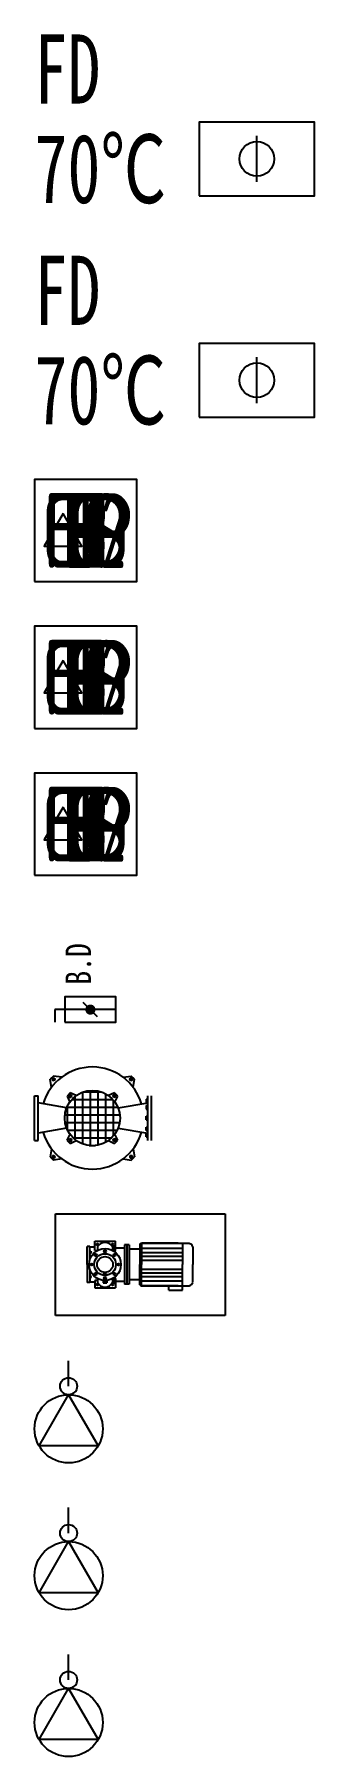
# Model space of a CAD drawing. Header units: millimetres. Extents: x -1040173 to 349982, y -145921 to 298175.
# Drawn here: x -562694 to -561004, y 231688 to 242091 of the extents above; entities that cross this region are included whole.
import ezdxf
from ezdxf.enums import TextEntityAlignment as Align

# ---------------------------------------------------------------- set-up
doc = ezdxf.new("R2010")
doc.units = ezdxf.units.MM
doc.header["$LTSCALE"] = 500
doc.header["$MEASUREMENT"] = 0
doc.linetypes.add('CENTER2', pattern=[1.125, 0.75, -0.125, 0.125, -0.125])
doc.layers.get('0').update_dxf_attribs({"color": 255, "linetype": 'CONTINUOUS'})
doc.layers.get('DEFPOINTS').update_dxf_attribs({"linetype": 'CONTINUOUS'})
doc.layers.add('h-papp-valv', color=3, linetype='CONTINUOUS')
doc.layers.add('H-PIPE-DIMS', color=7, linetype='CONTINUOUS')
doc.styles.add('TH-STYLE1', font='Stfangso_0.ttf', dxfattribs={"width": 0.7})
doc.styles.add('TH-STYLE3', font='tssdeng.shx', dxfattribs={"width": 0.7, "bigfont": 'tssdchn.shx'})

# ---------------------------------------------------------------- blocks, each defined once
blk = doc.blocks.new('新建防火阀')
at = {"color": 7}
blk.add_line((250, -260), (250, -60), dxfattribs=at)
blk.add_lwpolyline([(0, -320), (500, -320), (500, 0), (0, 0)], close=True)
blk.add_circle((250, -160), 75)
at = {"style": 'TH-STYLE1', "width": 0.7}
for s, p in [('FD', (-714, 80.1)), ('70℃', (-714, -351.8))]:
    blk.add_text(s, height=300, dxfattribs=at).set_placement(p)
blk = doc.blocks.new('弱电监控')
at = {"layer": 'h-papp-valv'}
blk.add_lwpolyline([(-205, -205), (205, -205), (205, 205), (-205, 205)], close=True, dxfattribs=at)
at = {"layer": 'H-PIPE-DIMS'}
blk.add_lwpolyline([(-90.9, 68.4), (-166.3, -62.1), (-15.6, -62.1)], close=True, dxfattribs=at)
at = {"layer": 'H-PIPE-DIMS', "style": 'TH-STYLE3'}
for s, width, p in [('CO', 0.8, (0, 0)), ('FS', 0.8, (0, 0)), ('CO2', 0.5, (0, 0)), ('H', 0.8, (0, 0)), ('T', 0.8, (0, 0)), ('B', 0.8, (0, 0)), ('P', 0.8, (0, 0)), ('C', 0.8, (0, 0)), ('F', 0.8, (0, 0)), ('P', 0.8, (100, 0))]:
    blk.add_text(s, height=300, rotation=0, dxfattribs=dict(at, width=width)).set_placement(p, align=Align.MIDDLE_CENTER)
blk = doc.blocks.new('风阀')
for p, q in [((500, -125), (-100, -125)), ((-100, -125), (-100, -250)), ((321, -196), (179, -54))]:
    blk.add_line(p, q)
blk.add_lwpolyline([(0, -250), (500, -250), (500, 0), (0, 0)], close=True)
at = {"const_width": 50}
for points in [[(225, -125, 1), (275, -125, 1)], [(275, -125, -1), (225, -125, -1)]]:
    blk.add_lwpolyline(points, format="xyb", close=True, dxfattribs=at)
at = {"style": 'TH-STYLE1', "width": 0.8}
blk.add_text('B.D', height=250, rotation=90, dxfattribs=at).set_placement((133, 324), align=Align.MIDDLE)
blk = doc.blocks.new('立式泵')
at = {"linetype": 'Continuous'}
h = blk.add_hatch(dxfattribs=at)
h.set_pattern_fill('NET', color=8, scale=270, angle=-270, style=0)
h.set_pattern_definition([(90, (-658012.705, -679308.226), (-33.75, -4e-11), []), (180, (-658012.705, -679308.226), (4e-11, -33.75), [])])
edge = h.paths.add_edge_path()
edge.add_arc((254.7, 0), 121.8, 0, 360)
at = {"color": 7, "linetype": 'Continuous'}
for p, q in [((84, 185.1), (69.6, 170.8)), ((84, 185.1), (69.6, 170.8)), ((74.7, 135), (69.6, 170.8)), ((74.7, 135), (69.6, 170.8)), ((82.7, 175.9), (78.6, 171.8)), ((82.7, 175.9), (78.6, 171.8)), ((78.6, 171.8), (80.1, 166.3)), ((78.6, 171.8), (80.1, 166.3)), ((80.1, 166.3), (85.7, 164.8)), ((80.1, 166.3), (85.7, 164.8)), ((88.2, 174.4), (82.7, 175.9)), ((88.2, 174.4), (82.7, 175.9)), ((119.8, 180.1), (84, 185.1)), ((119.8, 180.1), (84, 185.1)), ((85.7, 164.8), (89.7, 168.9)), ((85.7, 164.8), (89.7, 168.9)), ((89.7, 168.9), (88.2, 174.4)), ((89.7, 168.9), (88.2, 174.4)), ((389.7, 180), (425.5, 185.1)), ((389.7, 180), (425.5, 185.1)), ((421, 174.6), (419.6, 169.1)), ((421, 174.6), (419.6, 169.1)), ((419.6, 169.1), (423.6, 165)), ((419.6, 169.1), (423.6, 165)), ((426.6, 176.1), (421, 174.6)), ((426.6, 176.1), (421, 174.6)), ((423.6, 165), (429.1, 166.5)), ((423.6, 165), (429.1, 166.5)), ((439.9, 170.7), (425.5, 185.1)), ((439.9, 170.7), (425.5, 185.1)), ((430.6, 172), (426.6, 176.1)), ((430.6, 172), (426.6, 176.1)), ((429.1, 166.5), (430.6, 172)), ((429.1, 166.5), (430.6, 172)), ((434.8, 134.9), (439.9, 170.7)), ((434.8, 134.9), (439.9, 170.7)), ((0, 98.4), (15.8, 98.4)), ((0, -98.4), (0, 98.4)), ((0, -98.4), (0, 98.4)), ((15.9, -98.4), (15.9, 98.4)), ((15.9, -98.4), (15.9, 98.4)), ((157.5, 111.6), (143.2, 97.2)), ((157.5, 111.6), (143.2, 97.2)), ((143.2, 97.2), (155.6, 70.7)), ((143.2, 97.2), (155.6, 70.7)), ((156.2, 102.4), (152.2, 98.3)), ((156.2, 102.4), (152.2, 98.3)), ((152.2, 98.3), (153.7, 92.8)), ((152.2, 98.3), (153.7, 92.8)), ((153.7, 92.8), (159.2, 91.3)), ((153.7, 92.8), (159.2, 91.3)), ((161.8, 100.9), (156.2, 102.4)), ((161.8, 100.9), (156.2, 102.4)), ((184, 99.1), (157.5, 111.6)), ((184, 99.1), (157.5, 111.6)), ((159.2, 91.3), (163.3, 95.3)), ((159.2, 91.3), (163.3, 95.3)), ((163.3, 95.3), (161.8, 100.9)), ((163.3, 95.3), (161.8, 100.9)), ((351.9, 111.6), (325.5, 99.1)), ((351.9, 111.6), (325.5, 99.1)), ((347.5, 101.1), (346, 95.5)), ((347.5, 101.1), (346, 95.5)), ((346, 95.5), (350.1, 91.5)), ((346, 95.5), (350.1, 91.5)), ((353, 102.5), (347.5, 101.1)), ((353, 102.5), (347.5, 101.1)), ((350.1, 91.5), (355.6, 93)), ((350.1, 91.5), (355.6, 93)), ((366.3, 97.2), (351.9, 111.6)), ((366.3, 97.2), (351.9, 111.6)), ((357.1, 98.5), (353, 102.5)), ((357.1, 98.5), (353, 102.5)), ((353.9, 70.7), (366.3, 97.2)), ((353.9, 70.7), (366.3, 97.2)), ((355.6, 93), (357.1, 98.5)), ((355.6, 93), (357.1, 98.5)), ((491.2, 82.7), (491.2, 66.9)), ((491.2, 82.7), (499.1, 82.7)), ((491.2, 82.7), (499.1, 82.7)), ((491.2, 82.7), (491.2, 66.9)), ((491.2, 78), (499.1, 78)), ((491.2, 78), (499.1, 78)), ((499, -98.4), (499, 98.4)), ((499, -98.4), (499, 98.4)), ((514.9, -98.4), (514.9, 98.4)), ((514.9, -98.4), (514.9, 98.4)), ((141.6, 45), (15.8, 66.9)), ((367.9, 45), (499.1, 66.9)), ((491.2, 71.7), (499.1, 71.7)), ((491.2, 71.7), (499.1, 71.7)), ((491.2, 66.9), (499.1, 66.9)), ((491.2, 66.9), (499.1, 66.9)), ((491.2, 55.4), (499.1, 55.4)), ((491.2, 55.4), (491.2, 39.7)), ((491.2, 55.4), (491.2, 39.7)), ((491.2, 55.4), (499.1, 55.4)), ((491.2, 50.7), (499.1, 50.7)), ((491.2, 50.7), (499.1, 50.7)), ((491.2, 44.4), (499.1, 44.4)), ((491.2, 44.4), (499.1, 44.4)), ((491.2, 39.7), (499.1, 39.7)), ((491.2, 39.7), (499.1, 39.7)), ((491.2, 7.9), (499.1, 7.9)), ((491.2, -7.9), (491.2, 7.9)), ((491.2, -7.9), (491.2, 7.9)), ((491.2, 7.9), (499.1, 7.9)), ((491.2, 3.2), (499.1, 3.2)), ((491.2, 3.2), (499.1, 3.2)), ((141.6, -45), (15.9, -66.9)), ((155.6, -70.7), (143.1, -97.2)), ((155.6, -70.7), (143.1, -97.2)), ((366.3, -97.2), (353.8, -70.7)), ((366.3, -97.2), (353.8, -70.7)), ((367.9, -45), (499.1, -66.9)), ((491.2, -3.1), (499.1, -3.1)), ((491.2, -3.1), (499.1, -3.1)), ((491.2, -7.9), (499.1, -7.9)), ((491.2, -7.9), (499.1, -7.9)), ((491.2, -55.4), (491.2, -39.7)), ((491.2, -39.7), (499.1, -39.7)), ((491.2, -39.7), (499.1, -39.7)), ((491.2, -55.4), (491.2, -39.7)), ((491.2, -44.4), (499.1, -44.4)), ((491.2, -44.4), (499.1, -44.4)), ((491.2, -50.7), (499.1, -50.7)), ((491.2, -50.7), (499.1, -50.7)), ((491.2, -55.4), (499.1, -55.4)), ((491.2, -55.4), (499.1, -55.4)), ((491.2, -66.9), (499.1, -66.9)), ((491.2, -82.7), (491.2, -66.9)), ((491.2, -82.7), (491.2, -66.9)), ((491.2, -66.9), (499.1, -66.9)), ((491.2, -71.7), (499.1, -71.7)), ((491.2, -71.7), (499.1, -71.7)), ((0, -98.4), (15.8, -98.4)), ((74.7, -134.9), (69.6, -170.7)), ((74.7, -134.9), (69.6, -170.7)), ((143.1, -97.2), (157.5, -111.6)), ((143.1, -97.2), (157.5, -111.6)), ((153.9, -93), (152.4, -98.5)), ((153.9, -93), (152.4, -98.5)), ((152.4, -98.5), (156.4, -102.5)), ((152.4, -98.5), (156.4, -102.5)), ((159.4, -91.5), (153.9, -93)), ((159.4, -91.5), (153.9, -93)), ((156.4, -102.5), (162, -101.1)), ((156.4, -102.5), (162, -101.1)), ((157.5, -111.6), (184, -99.1)), ((157.5, -111.6), (184, -99.1)), ((163.4, -95.5), (159.4, -91.5)), ((163.4, -95.5), (159.4, -91.5)), ((162, -101.1), (163.4, -95.5)), ((162, -101.1), (163.4, -95.5)), ((325.4, -99.1), (351.9, -111.6)), ((325.4, -99.1), (351.9, -111.6)), ((350.3, -91.3), (346.2, -95.3)), ((350.3, -91.3), (346.2, -95.3)), ((346.2, -95.3), (347.7, -100.9)), ((346.2, -95.3), (347.7, -100.9)), ((347.7, -100.9), (353.2, -102.4)), ((347.7, -100.9), (353.2, -102.4)), ((355.8, -92.8), (350.3, -91.3)), ((355.8, -92.8), (350.3, -91.3)), ((351.9, -111.6), (366.3, -97.2)), ((351.9, -111.6), (366.3, -97.2)), ((353.2, -102.4), (357.3, -98.3)), ((353.2, -102.4), (357.3, -98.3)), ((357.3, -98.3), (355.8, -92.8)), ((357.3, -98.3), (355.8, -92.8)), ((434.8, -135), (439.8, -170.8)), ((434.8, -135), (439.8, -170.8)), ((491.2, -78), (499.1, -78)), ((491.2, -78), (499.1, -78)), ((491.2, -82.7), (499.1, -82.7)), ((491.2, -82.7), (499.1, -82.7)), ((69.6, -170.7), (84, -185.1)), ((69.6, -170.7), (84, -185.1)), ((80.3, -166.5), (78.8, -172)), ((80.3, -166.5), (78.8, -172)), ((78.8, -172), (82.9, -176.1)), ((78.8, -172), (82.9, -176.1)), ((85.9, -165), (80.3, -166.5)), ((85.9, -165), (80.3, -166.5)), ((82.9, -176.1), (88.4, -174.6)), ((82.9, -176.1), (88.4, -174.6)), ((119.8, -180), (84, -185.1)), ((119.8, -180), (84, -185.1)), ((89.9, -169.1), (85.9, -165)), ((89.9, -169.1), (85.9, -165)), ((88.4, -174.6), (89.9, -169.1)), ((88.4, -174.6), (89.9, -169.1)), ((389.7, -180.1), (425.5, -185.1)), ((389.7, -180.1), (425.5, -185.1)), ((423.8, -164.8), (419.8, -168.9)), ((423.8, -164.8), (419.8, -168.9)), ((419.8, -168.9), (421.2, -174.4)), ((419.8, -168.9), (421.2, -174.4)), ((421.2, -174.4), (426.8, -175.9)), ((421.2, -174.4), (426.8, -175.9)), ((429.3, -166.3), (423.8, -164.8)), ((429.3, -166.3), (423.8, -164.8)), ((425.5, -185.1), (439.8, -170.8)), ((425.5, -185.1), (439.8, -170.8)), ((426.8, -175.9), (430.8, -171.8)), ((426.8, -175.9), (430.8, -171.8)), ((430.8, -171.8), (429.3, -166.3)), ((430.8, -171.8), (429.3, -166.3))]:
    blk.add_line(p, q, dxfattribs=at)
for centre, radius in [((84.2, 170.4), 4.96), ((84.2, 170.4), 4.96), ((84.2, 170.4), 3.24), ((84.2, 170.4), 3.24), ((425.1, 170.6), 4.96), ((425.1, 170.6), 4.96), ((425.1, 170.6), 3.24), ((425.1, 170.6), 3.24), ((254.7, 0), 121.8), ((254.7, 0), 121.8), ((157.7, 96.8), 4.96), ((157.7, 96.8), 4.96), ((157.7, 96.8), 3.24), ((157.7, 96.8), 3.24), ((351.6, 97), 4.96), ((351.6, 97), 4.96), ((351.6, 97), 3.24), ((351.6, 97), 3.24), ((157.9, -97), 4.96), ((157.9, -97), 4.96), ((157.9, -97), 3.24), ((157.9, -97), 3.24), ((351.7, -96.8), 4.96), ((351.7, -96.8), 4.96), ((351.7, -96.8), 3.24), ((351.7, -96.8), 3.24), ((84.4, -170.6), 4.96), ((84.4, -170.6), 4.96), ((84.4, -170.6), 3.24), ((84.4, -170.6), 3.24), ((425.3, -170.4), 4.96), ((425.3, -170.4), 4.96), ((425.3, -170.4), 3.24), ((425.3, -170.4), 3.24)]:
    blk.add_circle(centre, radius, dxfattribs=at)
for start, end in [(16.05611, 163.75715), (16.05611, 163.75715), (196.24659, 343.94389), (196.24659, 343.94389)]:
    blk.add_arc((254.7, 0), 225, start, end, dxfattribs=at)
blk = doc.blocks.new('1')
for p, q in [((-109083, -92373), (-109115, -92373)), ((-109115, -92586), (-109115, -92373)), ((-109083, -92529), (-109083, -92373)), ((-109083, -92376), (-109026, -92376)), ((-109083, -92427), (-109073, -92427)), ((-109083, -92437), (-109067, -92437)), ((-109083, -92446), (-109067, -92446)), ((-109083, -92457), (-109073, -92457)), ((-109073, -92427), (-109073, -92457)), ((-109067, -92437), (-109067, -92446)), ((-109026, -92421), (-109026, -92311)), ((-109026, -92311), (-108783, -92311)), ((-109026, -92421), (-108992, -92421)), ((-108992, -92376), (-108992, -92421)), ((-108912, -92311), (-108912, -92326)), ((-108897, -92326), (-108897, -92311)), ((-108821, -92370), (-108786, -92370)), ((-108817, -92376), (-108817, -92421)), ((-108807, -92370), (-108807, -92426)), ((-108786, -92441), (-108786, -92370)), ((-108786, -92421), (-108783, -92421)), ((-108783, -92421), (-108783, -92311)), ((-108783, -92390), (-108676, -92390)), ((-108676, -92354), (-108676, -92819)), ((-108648, -92354), (-108676, -92354)), ((-108648, -92354), (-108648, -92819)), ((-108620, -92354), (-108648, -92354)), ((-108620, -92354), (-108620, -92819)), ((-108494, -92406), (-108620, -92406)), ((-108494, -92346), (-108474, -92334)), ((-108494, -92346), (-108494, -92586)), ((-108474, -92334), (-107914, -92334)), ((-108041, -92334), (-108474, -92334)), ((-108474, -92334), (-108474, -92586)), ((-108474, -92394), (-107991, -92394)), ((-108474, -92444), (-107991, -92444)), ((-107991, -92334), (-107991, -92586)), ((-107868, -92376), (-107868, -92586)), ((-109115, -92586), (-109115, -92800)), ((-109083, -92644), (-109083, -92800)), ((-108494, -92826), (-108494, -92586)), ((-108474, -92486), (-107991, -92486)), ((-108474, -92534), (-107991, -92534)), ((-108474, -92838), (-108474, -92586)), ((-108474, -92639), (-107991, -92639)), ((-107991, -92889), (-107991, -92586)), ((-107868, -92796), (-107868, -92586)), ((-109083, -92800), (-109115, -92800)), ((-109083, -92716), (-109073, -92716)), ((-109083, -92727), (-109067, -92727)), ((-109083, -92736), (-109067, -92736)), ((-109083, -92746), (-109073, -92746)), ((-109026, -92796), (-109083, -92796)), ((-109073, -92746), (-109073, -92716)), ((-109067, -92736), (-109067, -92727)), ((-108992, -92774), (-109026, -92774)), ((-109026, -92774), (-109026, -92862)), ((-109026, -92862), (-108783, -92862)), ((-108992, -92752), (-108992, -92796)), ((-108927, -92773), (-108927, -92804)), ((-108927, -92804), (-108882, -92804)), ((-108913, -92778), (-108918, -92788)), ((-108918, -92788), (-108913, -92799)), ((-108913, -92778), (-108897, -92778)), ((-108913, -92799), (-108897, -92799)), ((-108912, -92852), (-108912, -92852)), ((-108912, -92862), (-108912, -92852)), ((-108897, -92862), (-108912, -92862)), ((-108905, -92775), (-108905, -92801)), ((-108897, -92778), (-108892, -92788)), ((-108892, -92788), (-108897, -92799)), ((-108897, -92852), (-108897, -92862)), ((-108882, -92773), (-108882, -92804)), ((-108820, -92802), (-108786, -92802)), ((-108817, -92752), (-108817, -92796)), ((-108807, -92747), (-108807, -92802)), ((-108786, -92802), (-108786, -92732)), ((-108786, -92752), (-108783, -92752)), ((-108786, -92752), (-108783, -92752)), ((-108783, -92752), (-108783, -92862)), ((-108783, -92783), (-108676, -92783)), ((-108648, -92819), (-108676, -92819)), ((-108620, -92819), (-108648, -92819)), ((-108494, -92766), (-108620, -92766)), ((-108494, -92826), (-108474, -92838)), ((-108474, -92686), (-107991, -92686)), ((-108474, -92729), (-107991, -92729)), ((-108474, -92778), (-107991, -92778)), ((-108041, -92838), (-108474, -92838)), ((-108474, -92838), (-107914, -92838)), ((-108154, -92889), (-108154, -92838)), ((-108154, -92889), (-107991, -92889)), ((-107991, -92882), (-107991, -92882))]:
    blk.add_line(p, q)
for centre, radius in [((-108905, -92586), 188), ((-108905, -92586), 128), ((-109016, -92475), 13.5), ((-108995, -92350), 10.5), ((-108905, -92429), 13.5), ((-108815, -92350), 10.5), ((-108793, -92475), 13.5), ((-109062, -92586), 13.5), ((-108905, -92586), 93.8), ((-108747, -92586), 13.5), ((-109016, -92698), 13.5), ((-108995, -92823), 10.5), ((-108905, -92695), 13.5), ((-108905, -92744), 13.5), ((-108905, -92788), 13.2), ((-108815, -92823), 10.5), ((-108793, -92698), 13.5)]:
    blk.add_circle(centre, radius)
for centre, radius, start, end in [((-108905, -92426), 101, 29.7336, 150.2664), ((-107933, -92401), 68.8, 20.6629, 74.4968), ((-108905, -92756), 96.2, 204.4837, 335.5163), ((-107933, -92772), 68.8, 285.5032, 339.3371)]:
    blk.add_arc(centre, radius, start, end)
blk = doc.blocks.new('卧式泵')
for p, q in [((-90148, -90792), (-88148, -90792)), ((-90148, -91992), (-90148, -90792)), ((-88148, -90792), (-88148, -91992)), ((-88148, -91992), (-90148, -91992))]:
    blk.add_line(p, q)
at = {"linetype": 'CENTER2'}
blk.add_blockref('1', (19341, 1195), dxfattribs=at)
blk = doc.blocks.new('潜水泵')
for p, q in [((-173, -350), (0, -50)), ((0, -50), (173, -350)), ((173, -350), (-173, -350))]:
    blk.add_line(p, q)
for centre, radius in [((0, 0), 50), ((0, -250), 200)]:
    blk.add_circle(centre, radius)
at = {"layer": 'DEFPOINTS'}
blk.add_line((0, 0), (0, 150), dxfattribs=at)

msp = doc.modelspace()

# ---------------------------------------------------------------- block references
for name, p, xscale, yscale, zscale in [('新建防火阀', (-561700, 241562), 1.391965577002508, 1.391965577002508, 1.391965577002508), ('新建防火阀', (-561700, 240225), 1.391965577002508, 1.391965577002508, 1.391965577002508), ('弱电监控', (-562385, 239094), 1.505226480836237, 1.505226480836237, 1.505226480836237), ('弱电监控', (-562385, 238207), 1.505226480836237, 1.505226480836237, 1.505226480836237), ('弱电监控', (-562385, 237320), 1.505226480836237, 1.505226480836237, 1.505226480836237), ('风阀', (-562510, 236277), 0.6140425556694528, 0.6140425556694528, 0.6140425556694528), ('立式泵', (-562694, 235545), 1.371428571430342, 1.371428571430342, 1.371428571430342), ('卧式泵', (-516421, 281443), 0.5118947901253077, 0.5118947901253077, 0.5118947901253077), ('潜水泵', (-562488, 233925), 1.028571428571428, 1.028571428571428, 1.028571428571428), ('潜水泵', (-562488, 233038), 1.028571428571428, 1.028571428571428, 1.028571428571428), ('潜水泵', (-562488, 232151), 1.028571428571428, 1.028571428571428, 1.028571428571428)]:
    msp.add_blockref(name, p, dxfattribs=dict(xscale=xscale, yscale=yscale, zscale=zscale))

doc.saveas('drawing.dxf')
